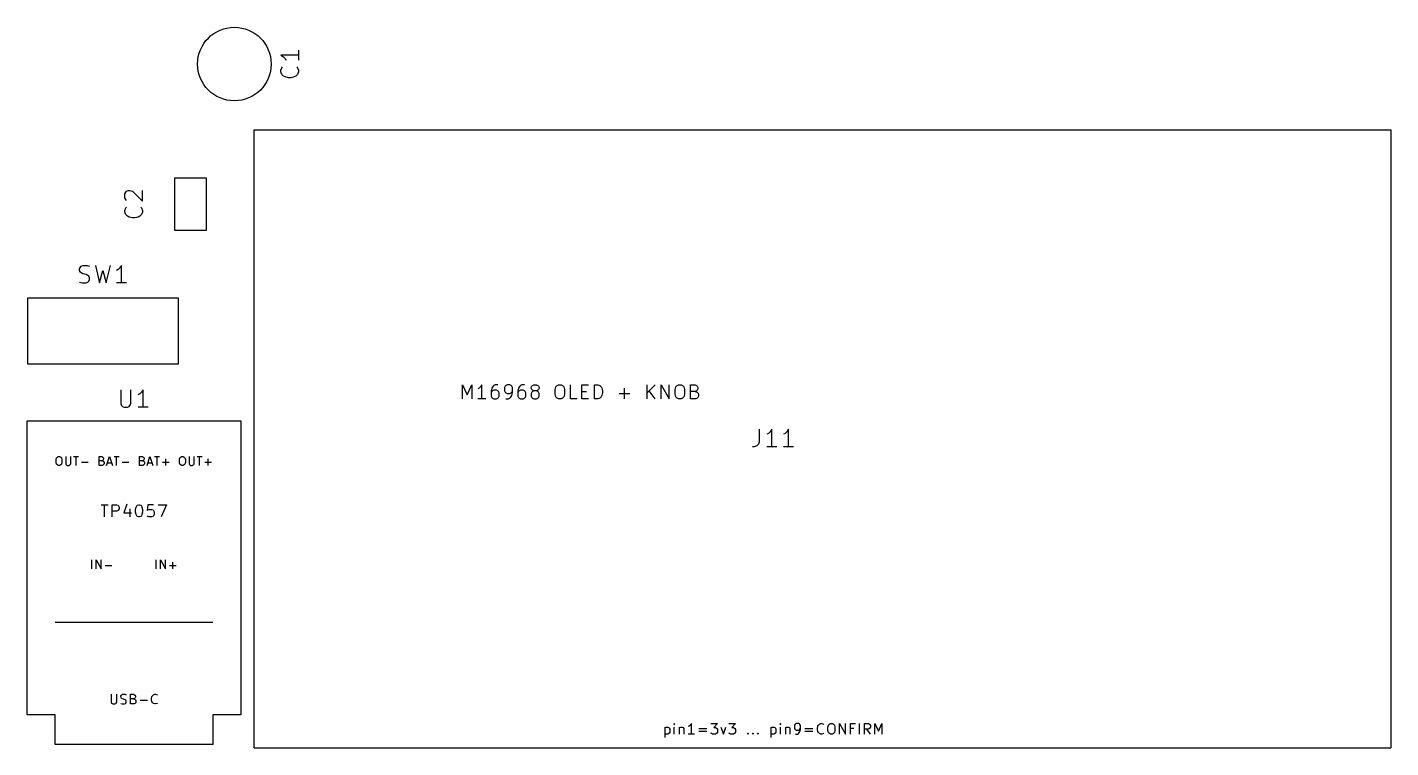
# Model space of a CAD drawing. Header units: millimetres. Extents: x 41 to 197, y -121 to -18.
# Drawn here: x 65.2 to 143, y -121 to -79.9 of the extents above; entities that cross this region are included whole.
import ezdxf

# ---------------------------------------------------------------- set-up
doc = ezdxf.new("R2010")
doc.units = ezdxf.units.MM
doc.layers.add('F.Silkscreen', color=41, linetype='CONTINUOUS', true_color=0xf2eda1)

msp = doc.modelspace()

# ---------------------------------------------------------------- linework, layer by layer
at = {"layer": 'F.Silkscreen', "linetype": 'CONTINUOUS'}
for p, q in [((80.654819, -81.499999), (79.654819, -81.499999)), ((79.654819, -81.499999), (79.797676, -81.595237)), ((79.797676, -81.595237), (79.892914, -81.690475)), ((79.892914, -81.690475), (79.940533, -81.785713)), ((80.654819, -81.214285), (80.654819, -81.785713)), ((79.654819, -82.357142), (79.702438, -82.214285)), ((79.654819, -82.45238), (79.654819, -82.357142)), ((79.702438, -82.595237), (79.654819, -82.45238)), ((79.702438, -82.214285), (79.750057, -82.166666)), ((80.55958, -82.166666), (80.6072, -82.214285)), ((80.6072, -82.214285), (80.654819, -82.357142)), ((80.654819, -82.45238), (80.6072, -82.595237)), ((80.654819, -82.357142), (80.654819, -82.45238)), ((79.797676, -82.690475), (79.702438, -82.595237)), ((79.892914, -82.738094), (79.797676, -82.690475)), ((80.08339, -82.785713), (79.892914, -82.738094)), ((80.226247, -82.785713), (80.08339, -82.785713)), ((80.416723, -82.738094), (80.226247, -82.785713)), ((80.511961, -82.690475), (80.416723, -82.738094)), ((80.6072, -82.595237), (80.511961, -82.690475)), ((78.13, -85.75), (143.03, -85.75)), ((78.13, -121.05), (78.13, -85.75)), ((143.03, -85.75), (143.03, -121.05)), ((73.6, -88.5), (75.4, -88.5)), ((73.6, -91.5), (73.6, -88.5)), ((75.4, -88.5), (75.4, -91.5)), ((70.754819, -89.404761), (70.802438, -89.309523)), ((70.754819, -89.642856), (70.754819, -89.404761)), ((70.802438, -89.309523), (70.850057, -89.261904)), ((70.850057, -89.261904), (70.945295, -89.214285)), ((70.945295, -89.214285), (71.040533, -89.214285)), ((71.040533, -89.214285), (71.18339, -89.261904)), ((71.18339, -89.261904), (71.754819, -89.833332)), ((71.754819, -89.833332), (71.754819, -89.214285)), ((70.802438, -89.738094), (70.754819, -89.642856)), ((70.754819, -90.357142), (70.802438, -90.214285)), ((70.850057, -89.785713), (70.802438, -89.738094)), ((70.802438, -90.214285), (70.850057, -90.166666)), ((71.65958, -90.166666), (71.7072, -90.214285)), ((71.7072, -90.214285), (71.754819, -90.357142)), ((70.754819, -90.45238), (70.754819, -90.357142)), ((70.802438, -90.595237), (70.754819, -90.45238)), ((70.897676, -90.690475), (70.802438, -90.595237)), ((70.992914, -90.738094), (70.897676, -90.690475)), ((71.18339, -90.785713), (70.992914, -90.738094)), ((71.326247, -90.785713), (71.18339, -90.785713)), ((71.516723, -90.738094), (71.326247, -90.785713)), ((71.611961, -90.690475), (71.516723, -90.738094)), ((71.7072, -90.595237), (71.611961, -90.690475)), ((71.754819, -90.45238), (71.7072, -90.595237)), ((71.754819, -90.357142), (71.754819, -90.45238)), ((75.4, -91.5), (73.6, -91.5)), ((68.166667, -93.695295), (68.214286, -93.600057)), ((68.166667, -93.790533), (68.166667, -93.695295)), ((68.214286, -93.885771), (68.166667, -93.790533)), ((68.214286, -93.600057), (68.261905, -93.552438)), ((68.261905, -93.93339), (68.214286, -93.885771)), ((68.261905, -93.552438), (68.357143, -93.504819)), ((68.357143, -93.981009), (68.261905, -93.93339)), ((68.357143, -93.504819), (68.595238, -93.504819)), ((68.547619, -94.028628), (68.357143, -93.981009)), ((68.642857, -94.076247), (68.547619, -94.028628)), ((68.595238, -93.504819), (68.738095, -93.552438)), ((68.690476, -94.123866), (68.642857, -94.076247)), ((68.738095, -94.219104), (68.690476, -94.123866)), ((69.071429, -93.504819), (69.309524, -94.504819)), ((69.309524, -94.504819), (69.5, -93.790533)), ((69.5, -93.790533), (69.690476, -94.504819)), ((69.690476, -94.504819), (69.928572, -93.504819)), ((70.357143, -93.742914), (70.261905, -93.790533)), ((70.452381, -93.647676), (70.357143, -93.742914)), ((70.547619, -93.504819), (70.452381, -93.647676)), ((70.547619, -94.504819), (70.547619, -93.504819)), ((68.166667, -94.4572), (68.309524, -94.504819)), ((68.309524, -94.504819), (68.547619, -94.504819)), ((68.547619, -94.504819), (68.642857, -94.4572)), ((68.642857, -94.4572), (68.690476, -94.40958)), ((68.690476, -94.40958), (68.738095, -94.314342)), ((68.738095, -94.314342), (68.738095, -94.219104)), ((70.833333, -94.504819), (70.261905, -94.504819)), ((65.2, -95.35), (73.8, -95.35)), ((65.2, -99.15), (65.2, -95.35)), ((73.8, -95.35), (73.8, -99.15)), ((73.8, -99.15), (65.2, -99.15)), ((90.02619, -101.113855), (90.02619, -100.313855)), ((90.02619, -100.313855), (90.292856, -100.885283)), ((90.292856, -100.885283), (90.559523, -100.313855)), ((90.559523, -100.313855), (90.559523, -101.113855)), ((91.054761, -100.42814), (90.978571, -100.504331)), ((91.130952, -100.313855), (91.054761, -100.42814)), ((91.130952, -101.113855), (91.130952, -100.313855)), ((91.778571, -100.390045), (91.702381, -100.504331)), ((91.816666, -100.35195), (91.778571, -100.390045)), ((91.892857, -100.313855), (91.816666, -100.35195)), ((92.045238, -100.313855), (91.892857, -100.313855)), ((92.464286, -100.390045), (92.42619, -100.466236)), ((92.502381, -100.35195), (92.464286, -100.390045)), ((92.578571, -100.313855), (92.502381, -100.35195)), ((92.730952, -100.313855), (92.578571, -100.313855)), ((92.807143, -100.35195), (92.730952, -100.313855)), ((92.845238, -100.390045), (92.807143, -100.35195)), ((92.883333, -100.466236), (92.845238, -100.390045)), ((93.302381, -100.390045), (93.226191, -100.504331)), ((93.340476, -100.35195), (93.302381, -100.390045)), ((93.416667, -100.313855), (93.340476, -100.35195)), ((93.569048, -100.313855), (93.416667, -100.313855)), ((93.95, -100.466236), (93.988096, -100.390045)), ((93.988096, -100.390045), (94.026191, -100.35195)), ((94.026191, -100.35195), (94.102381, -100.313855)), ((94.102381, -100.313855), (94.254762, -100.313855)), ((94.254762, -100.313855), (94.330953, -100.35195)), ((94.330953, -100.35195), (94.369048, -100.390045)), ((94.369048, -100.390045), (94.407143, -100.466236)), ((95.321429, -100.580521), (95.359525, -100.42814)), ((95.359525, -100.42814), (95.435715, -100.35195)), ((95.435715, -100.35195), (95.511906, -100.313855)), ((95.511906, -100.313855), (95.664287, -100.313855)), ((95.664287, -100.313855), (95.740477, -100.35195)), ((95.740477, -100.35195), (95.816668, -100.42814)), ((95.816668, -100.42814), (95.854763, -100.580521)), ((96.19762, -101.113855), (96.19762, -100.313855)), ((96.845239, -101.113855), (96.845239, -100.313855)), ((96.845239, -100.313855), (97.226191, -100.313855)), ((97.569049, -101.113855), (97.569049, -100.313855)), ((97.569049, -100.313855), (97.759525, -100.313855)), ((97.759525, -100.313855), (97.873811, -100.35195)), ((97.873811, -100.35195), (97.950001, -100.42814)), ((97.950001, -100.42814), (97.988096, -100.504331)), ((100.578573, -101.113855), (100.578573, -100.313855)), ((101.035716, -100.313855), (100.578573, -100.770998)), ((101.378573, -101.113855), (101.378573, -100.313855)), ((101.378573, -100.313855), (101.835716, -101.113855)), ((101.835716, -101.113855), (101.835716, -100.313855)), ((102.178572, -100.580521), (102.216668, -100.42814)), ((102.216668, -100.42814), (102.292858, -100.35195)), ((102.292858, -100.35195), (102.369049, -100.313855)), ((102.369049, -100.313855), (102.52143, -100.313855)), ((102.52143, -100.313855), (102.59762, -100.35195)), ((102.59762, -100.35195), (102.673811, -100.42814)), ((102.673811, -100.42814), (102.711906, -100.580521)), ((103.054763, -101.113855), (103.054763, -100.313855)), ((103.054763, -100.313855), (103.321429, -100.313855)), ((103.321429, -100.313855), (103.39762, -100.35195)), ((103.39762, -100.35195), (103.435715, -100.390045)), ((103.435715, -100.390045), (103.47381, -100.466236)), ((70.514095, -100.604819), (70.514095, -101.414342)), ((71.085523, -101.414342), (71.085523, -100.604819)), ((71.609333, -100.842914), (71.514095, -100.890533)), ((71.704571, -100.747676), (71.609333, -100.842914)), ((71.799809, -100.604819), (71.704571, -100.747676)), ((71.799809, -101.604819), (71.799809, -100.604819)), ((90.978571, -100.504331), (90.90238, -100.542426)), ((91.359523, -101.113855), (90.90238, -101.113855)), ((91.702381, -100.504331), (91.664285, -100.656712)), ((91.664285, -100.656712), (91.664285, -100.961474)), ((91.702381, -100.694807), (91.664285, -100.770998)), ((91.664285, -100.961474), (91.702381, -101.037664)), ((91.740476, -100.656712), (91.702381, -100.694807)), ((91.702381, -101.037664), (91.740476, -101.07576)), ((91.816666, -100.618617), (91.740476, -100.656712)), ((91.740476, -101.07576), (91.816666, -101.113855)), ((91.969047, -100.618617), (91.816666, -100.618617)), ((91.816666, -101.113855), (91.969047, -101.113855)), ((92.045238, -100.656712), (91.969047, -100.618617)), ((91.969047, -101.113855), (92.045238, -101.07576)), ((92.083333, -100.694807), (92.045238, -100.656712)), ((92.045238, -101.07576), (92.083333, -101.037664)), ((92.121428, -100.770998), (92.083333, -100.694807)), ((92.083333, -101.037664), (92.121428, -100.961474)), ((92.121428, -100.961474), (92.121428, -100.770998)), ((92.42619, -100.466236), (92.42619, -100.656712)), ((92.42619, -100.656712), (92.464286, -100.732902)), ((92.464286, -100.732902), (92.502381, -100.770998)), ((92.502381, -100.770998), (92.578571, -100.809093)), ((92.502381, -101.113855), (92.654762, -101.113855)), ((92.578571, -100.809093), (92.730952, -100.809093)), ((92.654762, -101.113855), (92.730952, -101.07576)), ((92.730952, -100.809093), (92.807143, -100.770998)), ((92.730952, -101.07576), (92.769048, -101.037664)), ((92.769048, -101.037664), (92.845238, -100.923379)), ((92.807143, -100.770998), (92.845238, -100.732902)), ((92.845238, -100.732902), (92.883333, -100.656712)), ((92.845238, -100.923379), (92.883333, -100.770998)), ((92.883333, -100.770998), (92.883333, -100.466236)), ((93.226191, -100.504331), (93.188095, -100.656712)), ((93.188095, -100.656712), (93.188095, -100.961474)), ((93.226191, -100.694807), (93.188095, -100.770998)), ((93.188095, -100.961474), (93.226191, -101.037664)), ((93.264286, -100.656712), (93.226191, -100.694807)), ((93.226191, -101.037664), (93.264286, -101.07576)), ((93.340476, -100.618617), (93.264286, -100.656712)), ((93.264286, -101.07576), (93.340476, -101.113855)), ((93.492857, -100.618617), (93.340476, -100.618617)), ((93.340476, -101.113855), (93.492857, -101.113855)), ((93.569048, -100.656712), (93.492857, -100.618617)), ((93.492857, -101.113855), (93.569048, -101.07576)), ((93.607143, -100.694807), (93.569048, -100.656712)), ((93.569048, -101.07576), (93.607143, -101.037664)), ((93.645238, -100.770998), (93.607143, -100.694807)), ((93.607143, -101.037664), (93.645238, -100.961474)), ((93.645238, -100.961474), (93.645238, -100.770998)), ((93.95, -100.504331), (93.95, -100.466236)), ((93.988096, -100.580521), (93.95, -100.504331)), ((93.988096, -100.732902), (93.95, -100.809093)), ((93.95, -100.809093), (93.95, -100.961474)), ((93.95, -100.961474), (93.988096, -101.037664)), ((94.026191, -100.618617), (93.988096, -100.580521)), ((94.026191, -100.694807), (93.988096, -100.732902)), ((93.988096, -101.037664), (94.026191, -101.07576)), ((94.102381, -100.656712), (94.026191, -100.618617)), ((94.102381, -100.656712), (94.026191, -100.694807)), ((94.026191, -101.07576), (94.102381, -101.113855)), ((94.254762, -100.656712), (94.102381, -100.656712)), ((94.102381, -101.113855), (94.254762, -101.113855)), ((94.330953, -100.618617), (94.254762, -100.656712)), ((94.330953, -100.694807), (94.254762, -100.656712)), ((94.254762, -101.113855), (94.330953, -101.07576)), ((94.369048, -100.580521), (94.330953, -100.618617)), ((94.369048, -100.732902), (94.330953, -100.694807)), ((94.330953, -101.07576), (94.369048, -101.037664)), ((94.407143, -100.504331), (94.369048, -100.580521)), ((94.407143, -100.809093), (94.369048, -100.732902)), ((94.369048, -101.037664), (94.407143, -100.961474)), ((94.407143, -100.466236), (94.407143, -100.504331)), ((94.407143, -100.961474), (94.407143, -100.809093)), ((95.321429, -100.847188), (95.321429, -100.580521)), ((95.359525, -100.999569), (95.321429, -100.847188)), ((95.435715, -101.07576), (95.359525, -100.999569)), ((95.511906, -101.113855), (95.435715, -101.07576)), ((95.664287, -101.113855), (95.511906, -101.113855)), ((95.740477, -101.07576), (95.664287, -101.113855)), ((95.816668, -100.999569), (95.740477, -101.07576)), ((95.854763, -100.847188), (95.816668, -100.999569)), ((95.854763, -100.580521), (95.854763, -100.847188)), ((96.578572, -101.113855), (96.19762, -101.113855)), ((96.845239, -100.694807), (97.111905, -100.694807)), ((97.226191, -101.113855), (96.845239, -101.113855)), ((97.759525, -101.113855), (97.569049, -101.113855)), ((97.873811, -101.07576), (97.759525, -101.113855)), ((97.950001, -100.999569), (97.873811, -101.07576)), ((97.988096, -100.923379), (97.950001, -100.999569)), ((97.988096, -100.504331), (98.026192, -100.656712)), ((98.026192, -100.770998), (97.988096, -100.923379)), ((98.026192, -100.656712), (98.026192, -100.770998)), ((98.978573, -100.809093), (99.588097, -100.809093)), ((99.283335, -101.113855), (99.283335, -100.504331)), ((101.035716, -101.113855), (100.692858, -100.656712)), ((102.178572, -100.847188), (102.178572, -100.580521)), ((102.216668, -100.999569), (102.178572, -100.847188)), ((102.292858, -101.07576), (102.216668, -100.999569)), ((102.369049, -101.113855), (102.292858, -101.07576)), ((102.52143, -101.113855), (102.369049, -101.113855)), ((102.59762, -101.07576), (102.52143, -101.113855)), ((102.673811, -100.999569), (102.59762, -101.07576)), ((102.711906, -100.847188), (102.673811, -100.999569)), ((102.711906, -100.580521), (102.711906, -100.847188)), ((103.321429, -100.694807), (103.054763, -100.694807)), ((103.359525, -101.113855), (103.054763, -101.113855)), ((103.39762, -100.656712), (103.321429, -100.694807)), ((103.321429, -100.694807), (103.435715, -100.732902)), ((103.435715, -101.07576), (103.359525, -101.113855)), ((103.435715, -100.618617), (103.39762, -100.656712)), ((103.47381, -100.542426), (103.435715, -100.618617)), ((103.435715, -100.732902), (103.47381, -100.770998)), ((103.47381, -101.037664), (103.435715, -101.07576)), ((103.47381, -100.466236), (103.47381, -100.542426)), ((103.47381, -100.770998), (103.511906, -100.847188)), ((103.511906, -100.961474), (103.47381, -101.037664)), ((103.511906, -100.847188), (103.511906, -100.961474)), ((70.514095, -101.414342), (70.561714, -101.50958)), ((70.561714, -101.50958), (70.609333, -101.5572)), ((70.609333, -101.5572), (70.704571, -101.604819)), ((70.704571, -101.604819), (70.895047, -101.604819)), ((70.895047, -101.604819), (70.990285, -101.5572)), ((70.990285, -101.5572), (71.037904, -101.50958)), ((71.037904, -101.50958), (71.085523, -101.414342)), ((72.085523, -101.604819), (71.514095, -101.604819)), ((65.176, -102.374), (77.376, -102.374)), ((65.176, -119.174), (65.176, -102.374)), ((77.376, -102.374), (77.376, -119.174)), ((106.970476, -102.856119), (106.970476, -103.570404)), ((107.494286, -103.094214), (107.399048, -103.141833)), ((107.589524, -102.998976), (107.494286, -103.094214)), ((107.684762, -102.856119), (107.589524, -102.998976)), ((107.684762, -103.856119), (107.684762, -102.856119)), ((108.446667, -103.094214), (108.351429, -103.141833)), ((108.541905, -102.998976), (108.446667, -103.094214)), ((108.637143, -102.856119), (108.541905, -102.998976)), ((108.637143, -103.856119), (108.637143, -102.856119)), ((106.684762, -103.856119), (106.589524, -103.856119)), ((106.827619, -103.8085), (106.684762, -103.856119)), ((106.922857, -103.713261), (106.827619, -103.8085)), ((106.970476, -103.570404), (106.922857, -103.713261)), ((107.970476, -103.856119), (107.399048, -103.856119)), ((108.922857, -103.856119), (108.351429, -103.856119)), ((66.823619, -104.591736), (66.847428, -104.496498)), ((66.823619, -104.758402), (66.823619, -104.591736)), ((66.847428, -104.85364), (66.823619, -104.758402)), ((66.847428, -104.496498), (66.895047, -104.448879)), ((66.895047, -104.90126), (66.847428, -104.85364)), ((66.895047, -104.448879), (66.942666, -104.425069)), ((66.942666, -104.925069), (66.895047, -104.90126)), ((66.942666, -104.425069), (67.037904, -104.425069)), ((67.037904, -104.925069), (66.942666, -104.925069)), ((67.037904, -104.425069), (67.085523, -104.448879)), ((67.085523, -104.90126), (67.037904, -104.925069)), ((67.085523, -104.448879), (67.133142, -104.496498)), ((67.133142, -104.85364), (67.085523, -104.90126)), ((67.133142, -104.496498), (67.156952, -104.591736)), ((67.156952, -104.758402), (67.133142, -104.85364)), ((67.156952, -104.591736), (67.156952, -104.758402)), ((67.371238, -104.425069), (67.371238, -104.829831)), ((67.371238, -104.829831), (67.395048, -104.87745)), ((67.395048, -104.87745), (67.418857, -104.90126)), ((67.418857, -104.90126), (67.466476, -104.925069)), ((67.466476, -104.925069), (67.561714, -104.925069)), ((67.561714, -104.925069), (67.609333, -104.90126)), ((67.609333, -104.90126), (67.633143, -104.87745)), ((67.633143, -104.87745), (67.656952, -104.829831)), ((67.656952, -104.829831), (67.656952, -104.425069)), ((67.82362, -104.425069), (68.109334, -104.425069)), ((67.966477, -104.925069), (67.966477, -104.425069)), ((68.276, -104.734593), (68.656953, -104.734593)), ((69.276, -104.925069), (69.276, -104.425069)), ((69.276, -104.425069), (69.442667, -104.425069)), ((69.442667, -104.663164), (69.276, -104.663164)), ((69.466476, -104.925069), (69.276, -104.925069)), ((69.442667, -104.425069), (69.490286, -104.448879)), ((69.490286, -104.639355), (69.442667, -104.663164)), ((69.442667, -104.663164), (69.514095, -104.686974)), ((69.514095, -104.90126), (69.466476, -104.925069)), ((69.490286, -104.448879), (69.514095, -104.472688)), ((69.514095, -104.615545), (69.490286, -104.639355)), ((69.514095, -104.472688), (69.537905, -104.520307)), ((69.537905, -104.567926), (69.514095, -104.615545)), ((69.514095, -104.686974), (69.537905, -104.710783)), ((69.537905, -104.87745), (69.514095, -104.90126)), ((69.537905, -104.520307), (69.537905, -104.567926)), ((69.537905, -104.710783), (69.561714, -104.758402)), ((69.561714, -104.829831), (69.537905, -104.87745)), ((69.561714, -104.758402), (69.561714, -104.829831)), ((69.704572, -104.925069), (69.871238, -104.425069)), ((69.752191, -104.782212), (69.990286, -104.782212)), ((69.871238, -104.425069), (70.037905, -104.925069)), ((70.133143, -104.425069), (70.418857, -104.425069)), ((70.276, -104.925069), (70.276, -104.425069)), ((70.585523, -104.734593), (70.966476, -104.734593)), ((71.585523, -104.925069), (71.585523, -104.425069)), ((71.585523, -104.425069), (71.75219, -104.425069)), ((71.75219, -104.663164), (71.585523, -104.663164)), ((71.775999, -104.925069), (71.585523, -104.925069)), ((71.75219, -104.425069), (71.799809, -104.448879)), ((71.799809, -104.639355), (71.75219, -104.663164)), ((71.75219, -104.663164), (71.823618, -104.686974)), ((71.823618, -104.90126), (71.775999, -104.925069)), ((71.799809, -104.448879), (71.823618, -104.472688)), ((71.823618, -104.615545), (71.799809, -104.639355)), ((71.823618, -104.472688), (71.847428, -104.520307)), ((71.847428, -104.567926), (71.823618, -104.615545)), ((71.823618, -104.686974), (71.847428, -104.710783)), ((71.847428, -104.87745), (71.823618, -104.90126)), ((71.847428, -104.520307), (71.847428, -104.567926)), ((71.847428, -104.710783), (71.871237, -104.758402)), ((71.871237, -104.829831), (71.847428, -104.87745)), ((71.871237, -104.758402), (71.871237, -104.829831)), ((72.014095, -104.925069), (72.180761, -104.425069)), ((72.061714, -104.782212), (72.299809, -104.782212)), ((72.180761, -104.425069), (72.347428, -104.925069)), ((72.442666, -104.425069), (72.72838, -104.425069)), ((72.585523, -104.925069), (72.585523, -104.425069)), ((72.895046, -104.734593), (73.275999, -104.734593)), ((73.085522, -104.925069), (73.085522, -104.544117)), ((73.871237, -104.591736), (73.895046, -104.496498)), ((73.871237, -104.758402), (73.871237, -104.591736)), ((73.895046, -104.85364), (73.871237, -104.758402)), ((73.895046, -104.496498), (73.942665, -104.448879)), ((73.942665, -104.90126), (73.895046, -104.85364)), ((73.942665, -104.448879), (73.990284, -104.425069)), ((73.990284, -104.925069), (73.942665, -104.90126)), ((73.990284, -104.425069), (74.085522, -104.425069)), ((74.085522, -104.925069), (73.990284, -104.925069)), ((74.085522, -104.425069), (74.133141, -104.448879)), ((74.133141, -104.90126), (74.085522, -104.925069)), ((74.133141, -104.448879), (74.18076, -104.496498)), ((74.18076, -104.85364), (74.133141, -104.90126)), ((74.18076, -104.496498), (74.20457, -104.591736)), ((74.20457, -104.758402), (74.18076, -104.85364)), ((74.20457, -104.591736), (74.20457, -104.758402)), ((74.418856, -104.425069), (74.418856, -104.829831)), ((74.418856, -104.829831), (74.442666, -104.87745)), ((74.442666, -104.87745), (74.466475, -104.90126)), ((74.466475, -104.90126), (74.514094, -104.925069)), ((74.514094, -104.925069), (74.609332, -104.925069)), ((74.609332, -104.925069), (74.656951, -104.90126)), ((74.656951, -104.90126), (74.680761, -104.87745)), ((74.680761, -104.87745), (74.70457, -104.829831)), ((74.70457, -104.829831), (74.70457, -104.425069)), ((74.871238, -104.425069), (75.156952, -104.425069)), ((75.014095, -104.925069), (75.014095, -104.425069)), ((75.323618, -104.734593), (75.704571, -104.734593)), ((75.514094, -104.925069), (75.514094, -104.544117)), ((69.392666, -107.167593), (69.792666, -107.167593)), ((69.592666, -107.867593), (69.592666, -107.167593)), ((70.025999, -107.867593), (70.025999, -107.167593)), ((70.025999, -107.167593), (70.292666, -107.167593)), ((70.292666, -107.167593), (70.359333, -107.200926)), ((70.359333, -107.200926), (70.392666, -107.23426)), ((70.392666, -107.23426), (70.425999, -107.300926)), ((70.425999, -107.400926), (70.392666, -107.467593)), ((70.425999, -107.300926), (70.425999, -107.400926)), ((70.859333, -107.13426), (70.692666, -107.63426)), ((71.025999, -107.400926), (71.025999, -107.867593)), ((71.359333, -107.43426), (71.392666, -107.300926)), ((71.359333, -107.600926), (71.359333, -107.43426)), ((71.392666, -107.300926), (71.426, -107.23426)), ((71.426, -107.23426), (71.459333, -107.200926)), ((71.459333, -107.200926), (71.526, -107.167593)), ((71.526, -107.167593), (71.592666, -107.167593)), ((71.592666, -107.167593), (71.659333, -107.200926)), ((71.659333, -107.200926), (71.692666, -107.23426)), ((71.692666, -107.23426), (71.726, -107.300926)), ((71.726, -107.300926), (71.759333, -107.43426)), ((71.759333, -107.43426), (71.759333, -107.600926)), ((72.059333, -107.167593), (72.026, -107.500926)), ((72.392667, -107.167593), (72.059333, -107.167593)), ((72.059333, -107.467593), (72.126, -107.43426)), ((72.126, -107.43426), (72.292667, -107.43426)), ((72.292667, -107.43426), (72.359333, -107.467593)), ((72.659334, -107.167593), (73.126, -107.167593)), ((73.126, -107.167593), (72.826, -107.867593)), ((70.292666, -107.53426), (70.025999, -107.53426)), ((70.359333, -107.500926), (70.292666, -107.53426)), ((70.392666, -107.467593), (70.359333, -107.500926)), ((70.692666, -107.63426), (71.125999, -107.63426)), ((71.392666, -107.73426), (71.359333, -107.600926)), ((71.426, -107.800926), (71.392666, -107.73426)), ((71.459333, -107.83426), (71.426, -107.800926)), ((71.526, -107.867593), (71.459333, -107.83426)), ((71.592666, -107.867593), (71.526, -107.867593)), ((71.659333, -107.83426), (71.592666, -107.867593)), ((71.692666, -107.800926), (71.659333, -107.83426)), ((71.726, -107.73426), (71.692666, -107.800926)), ((71.759333, -107.600926), (71.726, -107.73426)), ((72.026, -107.500926), (72.059333, -107.467593)), ((72.059333, -107.83426), (72.026, -107.800926)), ((72.126, -107.867593), (72.059333, -107.83426)), ((72.292667, -107.867593), (72.126, -107.867593)), ((72.359333, -107.83426), (72.292667, -107.867593)), ((72.359333, -107.467593), (72.392667, -107.500926)), ((72.392667, -107.800926), (72.359333, -107.83426)), ((72.392667, -107.500926), (72.426, -107.567593)), ((72.426, -107.73426), (72.392667, -107.800926)), ((72.426, -107.567593), (72.426, -107.73426)), ((68.871238, -110.825069), (68.871238, -110.325069)), ((69.109333, -110.825069), (69.109333, -110.325069)), ((69.109333, -110.325069), (69.395047, -110.825069)), ((69.395047, -110.825069), (69.395047, -110.325069)), ((72.537903, -110.825069), (72.537903, -110.325069)), ((72.775998, -110.825069), (72.775998, -110.325069)), ((72.775998, -110.325069), (73.061712, -110.825069)), ((73.061712, -110.825069), (73.061712, -110.325069)), ((73.490284, -110.825069), (73.490284, -110.444117)), ((69.633143, -110.634593), (70.014096, -110.634593)), ((73.299808, -110.634593), (73.680761, -110.634593)), ((66.776, -113.874), (75.776, -113.874)), ((69.966476, -117.9982), (69.966476, -118.443438)), ((70.280762, -118.443438), (70.280762, -117.9982)), ((70.516475, -118.102962), (70.542666, -118.050581)), ((70.516475, -118.155343), (70.516475, -118.102962)), ((70.542666, -118.207724), (70.516475, -118.155343)), ((70.542666, -118.050581), (70.568856, -118.02439)), ((70.568856, -118.233914), (70.542666, -118.207724)), ((70.568856, -118.02439), (70.621237, -117.9982)), ((70.621237, -118.260105), (70.568856, -118.233914)), ((70.621237, -117.9982), (70.75219, -117.9982)), ((70.725999, -118.286295), (70.621237, -118.260105)), ((70.77838, -118.312486), (70.725999, -118.286295)), ((70.75219, -117.9982), (70.830761, -118.02439)), ((70.804571, -118.338676), (70.77838, -118.312486)), ((71.066476, -118.5482), (71.066476, -117.9982)), ((71.066476, -117.9982), (71.249809, -117.9982)), ((71.249809, -118.260105), (71.066476, -118.260105)), ((71.249809, -117.9982), (71.30219, -118.02439)), ((71.30219, -118.233914), (71.249809, -118.260105)), ((71.249809, -118.260105), (71.328381, -118.286295)), ((71.30219, -118.02439), (71.328381, -118.050581)), ((71.328381, -118.207724), (71.30219, -118.233914)), ((71.328381, -118.050581), (71.354571, -118.102962)), ((71.354571, -118.155343), (71.328381, -118.207724)), ((71.328381, -118.286295), (71.354571, -118.312486)), ((71.354571, -118.102962), (71.354571, -118.155343)), ((71.354571, -118.312486), (71.380762, -118.364867)), ((72.271237, -118.233914), (72.297428, -118.129152)), ((72.271237, -118.312486), (72.271237, -118.233914)), ((72.297428, -118.417248), (72.271237, -118.312486)), ((72.297428, -118.129152), (72.323618, -118.076771)), ((72.323618, -118.076771), (72.375999, -118.02439)), ((72.375999, -118.02439), (72.454571, -117.9982)), ((72.454571, -117.9982), (72.506952, -117.9982)), ((72.506952, -117.9982), (72.585523, -118.02439)), ((72.585523, -118.02439), (72.611714, -118.050581)), ((69.966476, -118.443438), (69.992666, -118.495819)), ((69.992666, -118.495819), (70.018857, -118.52201)), ((70.018857, -118.52201), (70.071238, -118.5482)), ((70.071238, -118.5482), (70.176, -118.5482)), ((70.176, -118.5482), (70.228381, -118.52201)), ((70.228381, -118.52201), (70.254571, -118.495819)), ((70.254571, -118.495819), (70.280762, -118.443438)), ((70.516475, -118.52201), (70.595047, -118.5482)), ((70.595047, -118.5482), (70.725999, -118.5482)), ((70.725999, -118.5482), (70.77838, -118.52201)), ((70.77838, -118.52201), (70.804571, -118.495819)), ((70.830761, -118.391057), (70.804571, -118.338676)), ((70.804571, -118.495819), (70.830761, -118.443438)), ((70.830761, -118.443438), (70.830761, -118.391057)), ((71.276, -118.5482), (71.066476, -118.5482)), ((71.328381, -118.52201), (71.276, -118.5482)), ((71.354571, -118.495819), (71.328381, -118.52201)), ((71.380762, -118.443438), (71.354571, -118.495819)), ((71.380762, -118.364867), (71.380762, -118.443438)), ((71.616476, -118.338676), (72.035524, -118.338676)), ((72.323618, -118.469629), (72.297428, -118.417248)), ((72.375999, -118.52201), (72.323618, -118.469629)), ((72.454571, -118.5482), (72.375999, -118.52201)), ((72.506952, -118.5482), (72.454571, -118.5482)), ((72.585523, -118.52201), (72.506952, -118.5482)), ((72.611714, -118.495819), (72.585523, -118.52201)), ((66.776, -119.174), (65.176, -119.174)), ((66.776, -120.874), (66.776, -119.174)), ((75.776, -119.174), (75.776, -120.874)), ((77.376, -119.174), (75.776, -119.174)), ((101.580001, -119.871331), (101.580001, -120.471331)), ((101.580001, -119.899902), (101.637144, -119.871331)), ((101.637144, -119.871331), (101.751429, -119.871331)), ((101.751429, -119.871331), (101.808572, -119.899902)), ((102.122858, -119.671331), (102.094286, -119.699902)), ((102.094286, -119.699902), (102.122858, -119.728474)), ((102.151429, -119.699902), (102.122858, -119.671331)), ((102.122858, -119.671331), (102.122858, -119.728474)), ((102.122858, -119.728474), (102.151429, -119.699902)), ((102.122858, -120.271331), (102.122858, -119.871331)), ((102.408572, -119.871331), (102.408572, -120.271331)), ((102.437143, -119.899902), (102.494286, -119.871331)), ((102.494286, -119.871331), (102.58, -119.871331)), ((102.58, -119.871331), (102.637143, -119.899902)), ((102.98, -119.814188), (102.922857, -119.84276)), ((103.037143, -119.757045), (102.98, -119.814188)), ((103.094286, -119.671331), (103.037143, -119.757045)), ((103.094286, -120.271331), (103.094286, -119.671331)), ((104.208572, -119.671331), (104.58, -119.671331)), ((104.58, -119.671331), (104.38, -119.899902)), ((104.780001, -119.871331), (104.922858, -120.271331)), ((104.922858, -120.271331), (105.065715, -119.871331)), ((105.237144, -119.671331), (105.608572, -119.671331)), ((105.608572, -119.671331), (105.408572, -119.899902)), ((107.637144, -119.871331), (107.637144, -120.471331)), ((107.637144, -119.899902), (107.694287, -119.871331)), ((107.694287, -119.871331), (107.808572, -119.871331)), ((107.808572, -119.871331), (107.865715, -119.899902)), ((108.180001, -119.671331), (108.151429, -119.699902)), ((108.151429, -119.699902), (108.180001, -119.728474)), ((108.208572, -119.699902), (108.180001, -119.671331)), ((108.180001, -119.671331), (108.180001, -119.728474)), ((108.180001, -119.728474), (108.208572, -119.699902)), ((108.180001, -120.271331), (108.180001, -119.871331)), ((108.465715, -119.871331), (108.465715, -120.271331)), ((108.494286, -119.899902), (108.551429, -119.871331)), ((108.551429, -119.871331), (108.637143, -119.871331)), ((108.637143, -119.871331), (108.694286, -119.899902)), ((109.008572, -119.728474), (108.98, -119.785617)), ((108.98, -119.785617), (108.98, -119.928474)), ((109.037143, -119.699902), (109.008572, -119.728474)), ((109.094286, -119.671331), (109.037143, -119.699902)), ((109.208572, -119.671331), (109.094286, -119.671331)), ((109.265715, -119.699902), (109.208572, -119.671331)), ((109.294286, -119.728474), (109.265715, -119.699902)), ((109.322857, -119.785617), (109.294286, -119.728474)), ((109.322857, -120.014188), (109.322857, -119.785617)), ((110.294286, -119.928474), (110.322858, -119.814188)), ((110.322858, -119.814188), (110.351429, -119.757045)), ((110.351429, -119.757045), (110.408572, -119.699902)), ((110.408572, -119.699902), (110.494286, -119.671331)), ((110.494286, -119.671331), (110.551429, -119.671331)), ((110.551429, -119.671331), (110.637143, -119.699902)), ((110.637143, -119.699902), (110.665715, -119.728474)), ((110.894286, -119.871331), (110.922858, -119.757045)), ((110.894286, -120.071331), (110.894286, -119.871331)), ((110.922858, -119.757045), (110.980001, -119.699902)), ((110.980001, -119.699902), (111.037143, -119.671331)), ((111.037143, -119.671331), (111.151429, -119.671331)), ((111.151429, -119.671331), (111.208572, -119.699902)), ((111.208572, -119.699902), (111.265715, -119.757045)), ((111.265715, -119.757045), (111.294286, -119.871331)), ((111.294286, -119.871331), (111.294286, -120.071331)), ((111.551429, -120.271331), (111.551429, -119.671331)), ((111.551429, -119.671331), (111.894286, -120.271331)), ((111.894286, -120.271331), (111.894286, -119.671331)), ((112.18, -120.271331), (112.18, -119.671331)), ((112.18, -119.671331), (112.465714, -119.671331)), ((112.694286, -120.271331), (112.694286, -119.671331)), ((112.98, -120.271331), (112.98, -119.671331)), ((112.98, -119.671331), (113.208571, -119.671331)), ((113.208571, -119.671331), (113.265714, -119.699902)), ((113.265714, -119.699902), (113.294285, -119.728474)), ((113.294285, -119.728474), (113.322857, -119.785617)), ((113.322857, -119.871331), (113.294285, -119.928474)), ((113.322857, -119.785617), (113.322857, -119.871331)), ((113.58, -120.271331), (113.58, -119.671331)), ((113.58, -119.671331), (113.78, -120.099902)), ((113.78, -120.099902), (113.98, -119.671331)), ((113.98, -119.671331), (113.98, -120.271331)), ((101.637144, -120.271331), (101.580001, -120.24276)), ((101.751429, -120.271331), (101.637144, -120.271331)), ((101.808572, -120.24276), (101.751429, -120.271331)), ((101.808572, -119.899902), (101.837144, -119.928474)), ((101.837144, -120.214188), (101.808572, -120.24276)), ((101.837144, -119.928474), (101.865715, -119.985617)), ((101.865715, -120.157045), (101.837144, -120.214188)), ((101.865715, -119.985617), (101.865715, -120.157045)), ((102.408572, -119.928474), (102.437143, -119.899902)), ((102.637143, -119.899902), (102.665715, -119.957045)), ((102.665715, -119.957045), (102.665715, -120.271331)), ((103.265714, -120.271331), (102.922857, -120.271331)), ((103.522858, -119.957045), (103.980001, -119.957045)), ((103.980001, -120.128474), (103.522858, -120.128474)), ((104.237143, -120.24276), (104.208572, -120.214188)), ((104.294286, -120.271331), (104.237143, -120.24276)), ((104.465715, -120.271331), (104.294286, -120.271331)), ((104.38, -119.899902), (104.465715, -119.899902)), ((104.465715, -119.899902), (104.522858, -119.928474)), ((104.522858, -120.24276), (104.465715, -120.271331)), ((104.522858, -119.928474), (104.551429, -119.957045)), ((104.551429, -120.214188), (104.522858, -120.24276)), ((104.551429, -119.957045), (104.58, -120.014188)), ((104.58, -120.157045), (104.551429, -120.214188)), ((104.58, -120.014188), (104.58, -120.157045)), ((105.265715, -120.24276), (105.237144, -120.214188)), ((105.322858, -120.271331), (105.265715, -120.24276)), ((105.494287, -120.271331), (105.322858, -120.271331)), ((105.408572, -119.899902), (105.494287, -119.899902)), ((105.494287, -119.899902), (105.55143, -119.928474)), ((105.55143, -120.24276), (105.494287, -120.271331)), ((105.55143, -119.928474), (105.580001, -119.957045)), ((105.580001, -120.214188), (105.55143, -120.24276)), ((105.580001, -119.957045), (105.608572, -120.014188)), ((105.608572, -120.157045), (105.580001, -120.214188)), ((105.608572, -120.014188), (105.608572, -120.157045)), ((106.294287, -120.24276), (106.322859, -120.214188)), ((106.322859, -120.271331), (106.294287, -120.24276)), ((106.322859, -120.214188), (106.35143, -120.24276)), ((106.322859, -120.214188), (106.322859, -120.271331)), ((106.35143, -120.24276), (106.322859, -120.271331)), ((106.580001, -120.24276), (106.608573, -120.214188)), ((106.608573, -120.271331), (106.580001, -120.24276)), ((106.608573, -120.214188), (106.637144, -120.24276)), ((106.608573, -120.214188), (106.608573, -120.271331)), ((106.637144, -120.24276), (106.608573, -120.271331)), ((106.865715, -120.24276), (106.894287, -120.214188)), ((106.894287, -120.271331), (106.865715, -120.24276)), ((106.894287, -120.214188), (106.922858, -120.24276)), ((106.894287, -120.214188), (106.894287, -120.271331)), ((106.922858, -120.24276), (106.894287, -120.271331)), ((107.694287, -120.271331), (107.637144, -120.24276)), ((107.808572, -120.271331), (107.694287, -120.271331)), ((107.865715, -120.24276), (107.808572, -120.271331)), ((107.865715, -119.899902), (107.894287, -119.928474)), ((107.894287, -120.214188), (107.865715, -120.24276)), ((107.894287, -119.928474), (107.922858, -119.985617)), ((107.922858, -120.157045), (107.894287, -120.214188)), ((107.922858, -119.985617), (107.922858, -120.157045)), ((108.465715, -119.928474), (108.494286, -119.899902)), ((108.694286, -119.899902), (108.722858, -119.957045)), ((108.722858, -119.957045), (108.722858, -120.271331)), ((108.98, -119.928474), (109.008572, -119.985617)), ((109.008572, -119.985617), (109.037143, -120.014188)), ((109.037143, -120.014188), (109.094286, -120.04276)), ((109.037143, -120.271331), (109.151429, -120.271331)), ((109.094286, -120.04276), (109.208572, -120.04276)), ((109.151429, -120.271331), (109.208572, -120.24276)), ((109.208572, -120.04276), (109.265715, -120.014188)), ((109.208572, -120.24276), (109.237143, -120.214188)), ((109.237143, -120.214188), (109.294286, -120.128474)), ((109.265715, -120.014188), (109.294286, -119.985617)), ((109.294286, -119.985617), (109.322857, -119.928474)), ((109.294286, -120.128474), (109.322857, -120.014188)), ((109.580001, -119.957045), (110.037144, -119.957045)), ((110.037144, -120.128474), (109.580001, -120.128474)), ((110.294286, -120.014188), (110.294286, -119.928474)), ((110.322858, -120.128474), (110.294286, -120.014188)), ((110.351429, -120.185617), (110.322858, -120.128474)), ((110.408572, -120.24276), (110.351429, -120.185617)), ((110.494286, -120.271331), (110.408572, -120.24276)), ((110.551429, -120.271331), (110.494286, -120.271331)), ((110.637143, -120.24276), (110.551429, -120.271331)), ((110.665715, -120.214188), (110.637143, -120.24276)), ((110.922858, -120.185617), (110.894286, -120.071331)), ((110.980001, -120.24276), (110.922858, -120.185617)), ((111.037143, -120.271331), (110.980001, -120.24276)), ((111.151429, -120.271331), (111.037143, -120.271331)), ((111.208572, -120.24276), (111.151429, -120.271331)), ((111.265715, -120.185617), (111.208572, -120.24276)), ((111.294286, -120.071331), (111.265715, -120.185617)), ((112.38, -119.957045), (112.18, -119.957045)), ((113.208571, -119.985617), (112.98, -119.985617)), ((113.322857, -120.271331), (113.122857, -119.985617)), ((113.265714, -119.957045), (113.208571, -119.985617)), ((113.294285, -119.928474), (113.265714, -119.957045)), ((75.776, -120.874), (66.776, -120.874)), ((78.13, -121.05), (143.03, -121.05))]:
    msp.add_line(p, q, dxfattribs=at)
at = {"layer": 'F.Silkscreen'}
msp.add_circle((77, -82), 2.1, dxfattribs=at)

doc.saveas('drawing.dxf')
